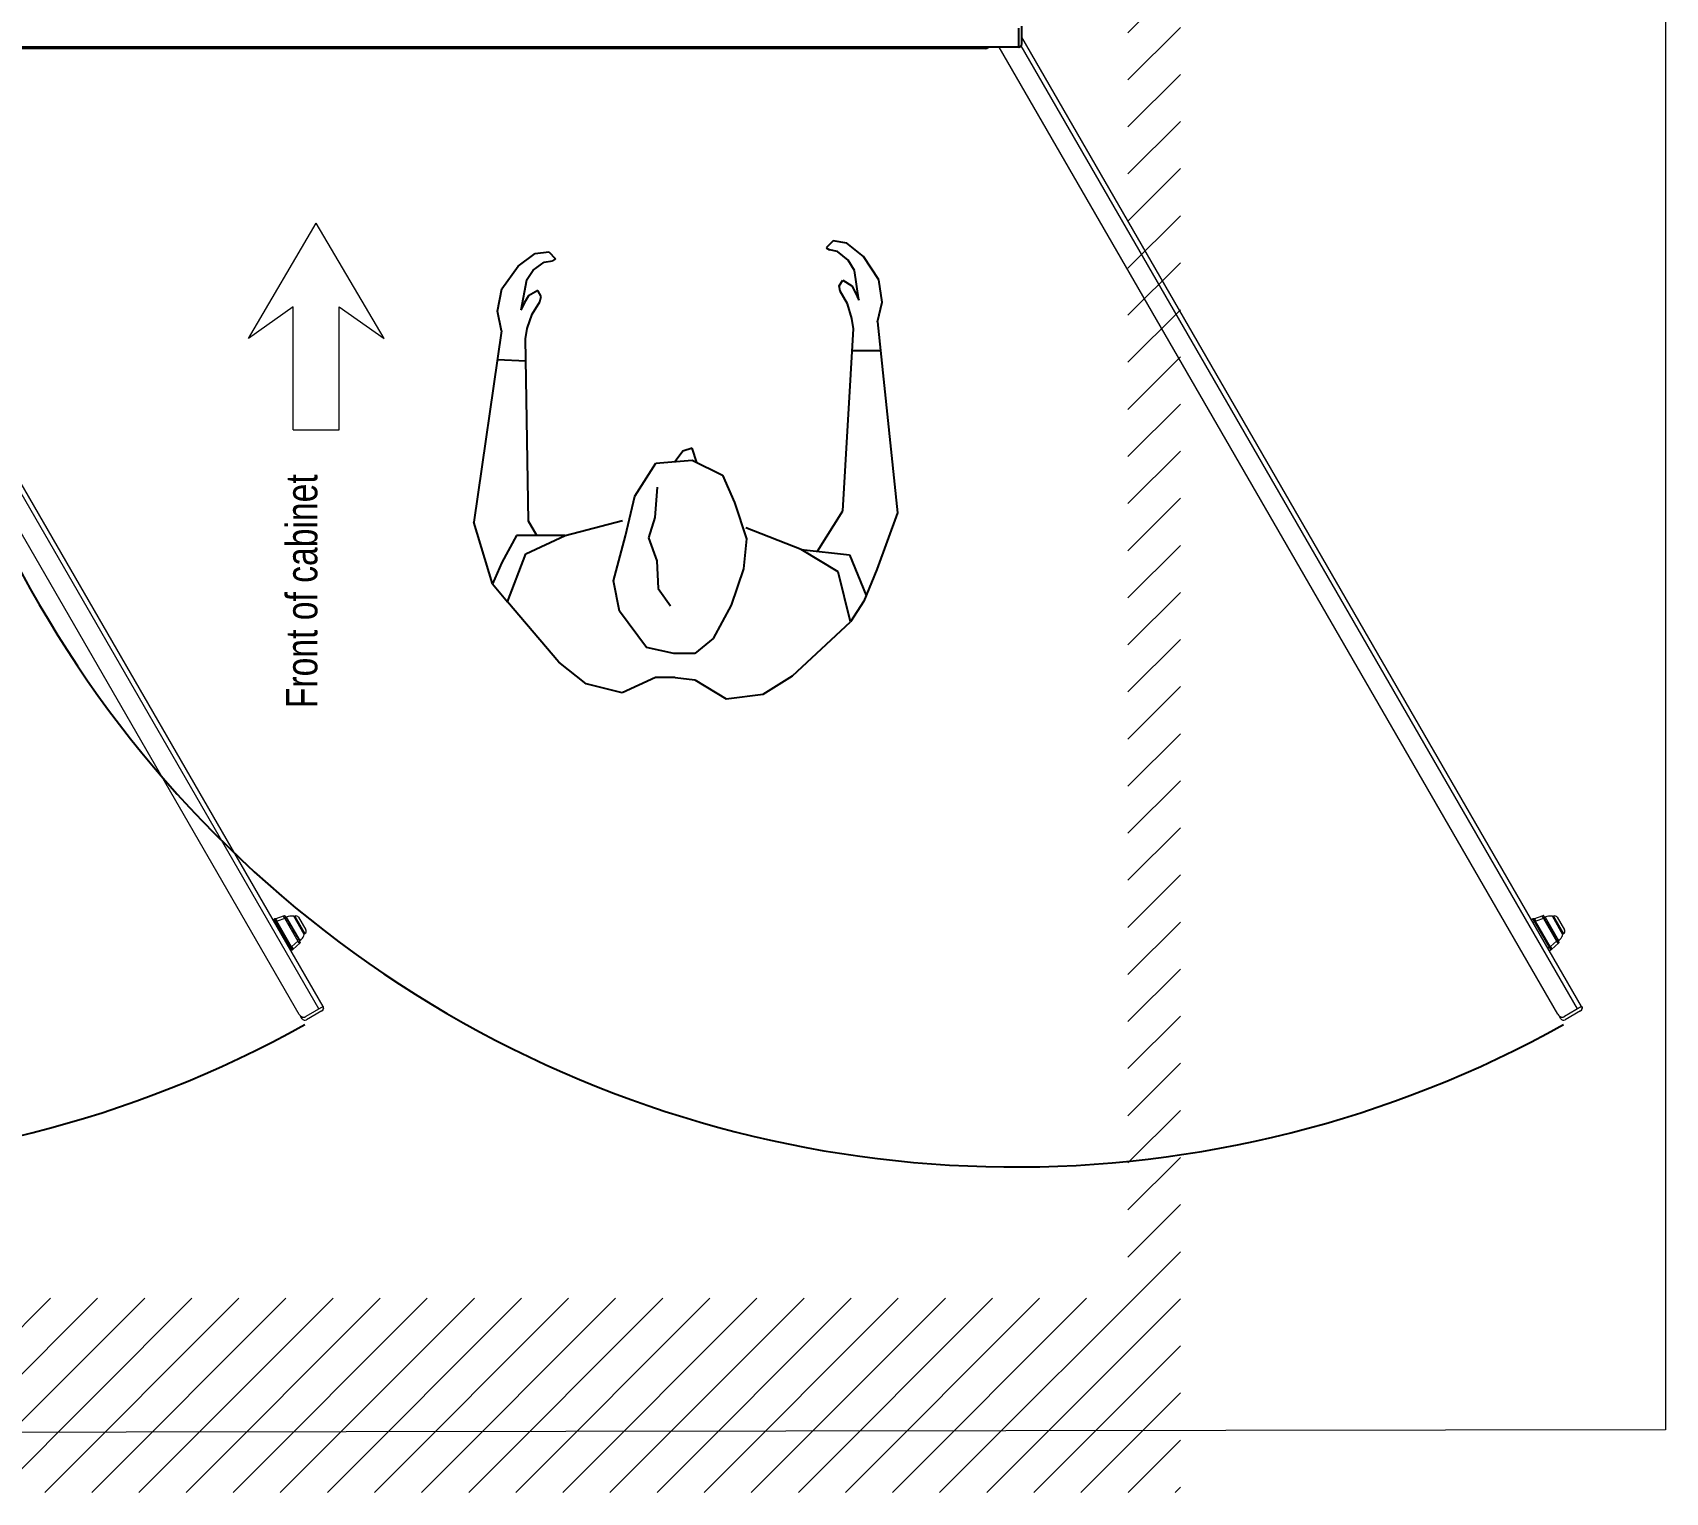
# Model space of a CAD drawing. Header units: inches. Extents: x -4705 to 38647, y 7098 to 31800.
# Drawn here: x 17373 to 18929, y 26489 to 27881 of the extents above; entities that cross this region are included whole.
import ezdxf
from ezdxf.enums import TextEntityAlignment as Align

# ---------------------------------------------------------------- set-up
doc = ezdxf.new("R2010")
doc.units = ezdxf.units.IN
doc.header["$LTSCALE"] = 10
doc.header["$MEASUREMENT"] = 0
doc.layers.get('0').update_dxf_attribs({"lineweight": 0})
doc.layers.add('00_COMPONENTS', color=7, linetype='Continuous', lineweight=0)
for name, color, linetype in [('DIM', 7, 'Continuous'), ('E-NO', 7, 'Continuous'), ('L1', 4, 'Continuous')]:
    doc.layers.add(name, color=color, linetype=linetype)
doc.styles.add('DWGTransNewTextStyle', font='SourceHanSansCN-Normal.ttf')

# ---------------------------------------------------------------- blocks, each defined once
blk = doc.blocks.new('xc-pcs-01')
at = {"color": 7, "linetype": 'Continuous'}
for p, q in [((897.4, 840), (880.4, 840)), ((900.4, 837), (882.4, 837)), ((900.4, 837), (900.4, -237)), ((901.7, 805), (901.7, -203))]:
    blk.add_line(p, q, dxfattribs=at)
for centre, radius, start, end in [((897.4, 837), 3, 0.0002, 90), ((897.5, 837.2), 2.78, 61.7793, 70.4918), ((897.4, 837.1), 2.89, 57.5427, 61.8073), ((897.4, 837), 3.02, 46.7291, 57.4952), ((897.3, 836.9), 3.17, 35.2295, 46.7481), ((897.3, 836.9), 3.17, 24.7374, 35.2636), ((896.7, 805), 5, 0, 42.178)]:
    blk.add_arc(centre, radius, start, end, dxfattribs=at)
blk.add_open_spline([(900.4, 837), (900.4, 837.2), (900.4, 837.6), (900.2, 838), (900.1, 838.2)], degree=3, knots=[0, 0, 0, 0, 0.500028, 1, 1, 1, 1], dxfattribs=at)
at = {"layer": '00_COMPONENTS', "color": 7, "linetype": 'Continuous'}
for p, q in [((1815.4, 1373.7), (890.9, 840)), ((1817.6, 1369.8), (899.1, 839.5)), ((1729.2, 1347), (1745.7, 1356.5)), ((1746.8, 1355.9), (1729.2, 1345.8)), ((1730.1, 1350.4), (1742.3, 1357.4)), ((1746.2, 1355.6), (1745.7, 1356.5)), ((1822.7, 1351), (900.4, 818.5)), ((1729.2, 1347), (1729.7, 1346.1)), ((1730, 1338.8), (1752.2, 1351.6)), ((1731.3, 1337.5), (1752.9, 1349.9)), ((1731.5, 1337.2), (1753, 1349.7)), ((1732, 1327.2), (1761.5, 1344.2)), ((1758.2, 1343.7), (1734, 1329.7)), ((1737.3, 1342.2), (1737.2, 1342.2)), ((1737.5, 1342.4), (1737.3, 1342.2)), ((1737.7, 1342.5), (1737.5, 1342.4)), ((1745.5, 1347), (1745.3, 1346.9)), ((1745.8, 1347.1), (1745.5, 1347)), ((1745.8, 1347.2), (1745.8, 1347.1)), ((1751.1, 1353.1), (1751, 1353.2)), ((1751, 1353.2), (1751, 1353.2)), ((1751.8, 1352.1), (1751.1, 1353.1)), ((1751.1, 1353.1), (1751.1, 1353.1)), ((1752.2, 1351.6), (1751.8, 1352.1)), ((1752.6, 1351.3), (1752.6, 1351.3)), ((1753.9, 1352.1), (1752.8, 1351.4)), ((1752.9, 1349.9), (1753, 1349.7)), ((1758, 1344.1), (1753, 1349.7)), ((1754, 1352), (1753.9, 1352.1)), ((1754.3, 1351.8), (1754, 1352)), ((1754.7, 1351.3), (1754.3, 1351.8)), ((1754.6, 1352), (1760.9, 1345)), ((1758, 1344.1), (1759.5, 1341.5)), ((1761.3, 1344.5), (1762.1, 1343)), ((1731.6, 1328), (1728.6, 1337.1)), ((1728.9, 1337.7), (1730.2, 1338.4)), ((1728.9, 1337.7), (1729, 1337.2)), ((1729, 1337.2), (1729.1, 1337)), ((1729.1, 1337), (1729.2, 1336.6)), ((1731.5, 1337.2), (1731.3, 1337.5)), ((1731.5, 1337.2), (1733.8, 1330.1)), ((1731.8, 1327.5), (1732.7, 1326)), ((1735.3, 1327.5), (1733.8, 1330.1))]:
    blk.add_line(p, q, dxfattribs=at)
at = {"layer": '00_COMPONENTS', "color": 0, "linetype": 'Continuous'}
for p, q in [((1815.4, 1373.7), (1824.9, 1357.2)), ((1819.5, 1372.6), (1828, 1357.9)), ((1826.9, 1353.8), (1824.3, 1352.4))]:
    blk.add_line(p, q, dxfattribs=at)
for centre, radius, start, end in [((1816.9, 1371.1), 3, 30, 120), ((1816.9, 1371.2), 2.96, 30.059, 39.9935), ((1821.6, 1355.4), 3.79, 16.3906, 29.9467), ((1821.7, 1355.4), 3.76, 19.301, 29.9448), ((1821.5, 1355.3), 3.9, 9.7044, 19.3044), ((1820.8, 1355.4), 4.63, 344.1322, 346.9207), ((1820.8, 1355.4), 4.62, 340.8816, 346.2443), ((1820.9, 1355.3), 4.51, 346.9115, 351.8943), ((1821, 1355.3), 4.47, 346.2427, 351.9156), ((1821.5, 1355.3), 3.95, 4.4715, 9.7124), ((1821.4, 1355.3), 4.05, 359.3943, 4.4539), ((1821.2, 1355.3), 4.26, 351.9032, 359.3703), ((1821.1, 1355.3), 4.31, 351.8783, 358.9832), ((1825.4, 1356.4), 3, 300, 30), ((1820.6, 1355.4), 4.83, 331.8944, 339.2571), ((1820.7, 1355.4), 4.72, 339.2659, 344.1254)]:
    blk.add_arc(centre, radius, start, end, dxfattribs=at)
at = {"layer": '00_COMPONENTS', "color": 7, "linetype": 'Continuous'}
for centre, radius, start, end in [((1743.5, 1355.2), 2.5, 30, 120), ((1742, 1343.8), 13, 46.3491, 68.5939), ((1731.4, 1348.2), 2.5, 120, 210), ((1742, 1343.8), 13, 171.4061, 202.8888), ((1745.6, 1347.8), 18, 210, 211.2518), ((1584.4, 1619.7), 316.8, 298.0957, 298.8357), ((1619.8, 1555.5), 243.4, 298.9628, 301.0371), ((1563.7, 1647.8), 351.5, 301.2009, 301.8679), ((1742, 1343.8), 13, 37.1112, 46.1252), ((1791.2, 1374.1), 45, 210.003, 210.5275), ((1736.8, 1342.7), 18, 28.7534, 30), ((1767.5, 1326), 29.4, 120.4931, 120.7283), ((1763.2, 1333.4), 20.8, 120.0107, 120.5126), ((1754.2, 1351.7), 0.5, 41.9983, 120.0028), ((1758.7, 1343), 3, 30, 42.0002), ((1729.1, 1337.2), 0.5, 120.0843, 197.9996), ((1740.7, 1319.9), 21.2, 119.5204, 119.9834), ((1734.4, 1329), 3, 198.0006, 210)]:
    blk.add_arc(centre, radius, start, end, dxfattribs=at)
at = {"layer": '00_COMPONENTS', "color": 0, "linetype": 'Continuous'}
for points in [[(1815.4, 1373.7), (1815.9, 1374), (1816.4, 1374.2), (1816.9, 1374.1)], [(1816.9, 1374.1), (1817.4, 1374.1), (1818, 1374), (1818.4, 1373.7)], [(1818.4, 1373.7), (1818.7, 1373.6), (1819, 1373.3), (1819.2, 1373.1)], [(1822.7, 1351), (1823.3, 1351.3), (1823.9, 1351.8), (1824.3, 1352.3)], [(1824.3, 1352.3), (1824.7, 1352.8), (1825, 1353.3), (1825.2, 1353.9)]]:
    blk.add_open_spline(points, degree=3, dxfattribs=at)
at = {"layer": '00_COMPONENTS', "color": 7, "linetype": 'Continuous'}
for points, knots in [([(1733.6, 1340.3), (1732.9, 1339.9), (1731.8, 1339.3), (1730.7, 1338.7), (1730.2, 1338.4)], [0, 0, 0, 0, 0.590925, 1, 1, 1, 1]), ([(1751.8, 1350.9), (1751.7, 1350.8), (1750.8, 1350.3), (1750, 1349.7), (1749.3, 1349.3)], [0, 0, 0, 0, 0.209192, 1, 1, 1, 1]), ([(1752.5, 1351.3), (1752.4, 1351.3), (1752.2, 1351.1), (1752, 1351), (1751.8, 1350.9)], [0, 0, 0, 0, 0.224606, 1, 1, 1, 1]), ([(1752.9, 1349.9), (1753.1, 1350.1), (1753.5, 1350.3), (1754, 1350.6), (1754.3, 1350.8), (1754.5, 1351), (1754.6, 1351.1), (1754.7, 1351.2), (1754.7, 1351.3), (1754.7, 1351.3)], [0, 0, 0, 0, 0.405653, 0.581876, 0.730172, 0.845183, 0.925317, 0.973399, 1, 1, 1, 1]), ([(1753, 1349.7), (1753.2, 1349.8), (1753.5, 1350), (1753.9, 1350.2), (1754.3, 1350.5), (1754.7, 1350.7), (1754.9, 1350.9), (1755.1, 1351.1), (1755.2, 1351.1), (1755.2, 1351.2), (1755.3, 1351.2), (1755.3, 1351.2), (1755.3, 1351.2)], [0, 0, 0, 0, 0.207308, 0.404427, 0.581451, 0.731113, 0.848919, 0.932691, 0.961732, 0.982319, 0.994734, 1, 1, 1, 1]), ([(1755.3, 1351.2), (1755.2, 1351.3), (1755, 1351.4), (1754.8, 1351.4), (1754.7, 1351.3)], [0, 0, 0, 0, 0.49887, 1, 1, 1, 1]), ([(1760.9, 1345), (1760.7, 1345.2), (1760, 1345.2), (1759.3, 1344.9), (1758.7, 1344.6), (1758.3, 1344.3), (1758, 1344.1)], [0, 0, 0, 0, 0.365167, 0.50457, 0.659465, 1, 1, 1, 1]), ([(1758, 1344.1), (1758.4, 1344.3), (1759.2, 1344.6), (1760, 1344.8), (1760.4, 1344.8)], [0, 0, 0, 0, 0.547352, 1, 1, 1, 1]), ([(1760.1, 1344.5), (1759.8, 1344.4), (1759.2, 1344.2), (1758.5, 1343.9), (1758.2, 1343.7)], [0, 0, 0, 0, 0.471595, 1, 1, 1, 1]), ([(1760.7, 1344.5), (1760.7, 1344.5), (1760.5, 1344.5), (1760.3, 1344.5), (1760.1, 1344.5)], [0, 0, 0, 0, 0.230062, 1, 1, 1, 1]), ([(1760.4, 1344.8), (1760.6, 1344.8), (1760.9, 1344.8), (1761.2, 1344.6), (1761.3, 1344.5)], [0, 0, 0, 0, 0.569557, 1, 1, 1, 1]), ([(1761.5, 1344.2), (1761.4, 1344.3), (1761.2, 1344.4), (1760.9, 1344.5), (1760.7, 1344.5)], [0, 0, 0, 0, 0.440346, 1, 1, 1, 1]), ([(1729.2, 1336.6), (1729.1, 1336.6), (1729, 1336.4), (1728.9, 1336.1), (1729, 1336)], [0, 0, 0, 0, 0.501065, 1, 1, 1, 1]), ([(1731.5, 1337.2), (1731.3, 1337.1), (1731, 1337), (1730.5, 1336.7), (1730.1, 1336.5), (1729.7, 1336.3), (1729.4, 1336.2), (1729.2, 1336.1), (1729.1, 1336.1), (1729, 1336), (1729, 1336), (1729, 1336), (1729, 1336)], [0, 0, 0, 0, 0.207296, 0.4044, 0.581427, 0.731094, 0.848907, 0.932688, 0.961731, 0.982318, 0.994733, 1, 1, 1, 1]), ([(1731.3, 1337.5), (1731.1, 1337.3), (1730.7, 1337.1), (1730.1, 1336.9), (1729.8, 1336.7), (1729.6, 1336.6), (1729.4, 1336.6), (1729.3, 1336.6), (1729.2, 1336.6), (1729.2, 1336.6)], [0, 0, 0, 0, 0.406068, 0.582466, 0.730737, 0.845568, 0.925462, 0.973518, 1, 1, 1, 1]), ([(1733.8, 1330.1), (1733.5, 1329.9), (1733, 1329.7), (1732.4, 1329.4), (1731.9, 1328.9), (1731.5, 1328.4), (1731.6, 1328)], [0, 0, 0, 0, 0.340536, 0.49543, 0.634833, 1, 1, 1, 1]), ([(1733.8, 1330.1), (1733.3, 1329.8), (1732.6, 1329.3), (1732, 1328.5), (1731.8, 1328), (1731.8, 1327.9)], [0, 0, 0, 0, 0.5828, 0.818726, 1, 1, 1, 1]), ([(1731.8, 1327.9), (1731.8, 1327.8), (1731.8, 1327.7), (1731.8, 1327.5), (1731.8, 1327.5)], [0, 0, 0, 0, 0.272834, 1, 1, 1, 1]), ([(1732.1, 1328), (1732, 1327.8), (1731.9, 1327.6), (1732, 1327.3), (1732, 1327.2)], [0, 0, 0, 0, 0.559599, 1, 1, 1, 1]), ([(1734, 1329.7), (1733.6, 1329.5), (1733, 1329.1), (1732.4, 1328.5), (1732.1, 1328.1), (1732.1, 1328)], [0, 0, 0, 0, 0.553674, 0.795711, 1, 1, 1, 1])]:
    blk.add_open_spline(points, degree=3, knots=knots, dxfattribs=at)
blk = doc.blocks.new('pcs01')
at = {"layer": 'DIM', "color": 5}
blk.add_arc((-893.4, -233.5), 1074.9, 90.3786, 209.1122, dxfattribs=at)
at = {"layer": 'DIM', "color": 0, "rotation": 180}
blk.add_blockref('xc-pcs-01', (0, 600), dxfattribs=at)
blk = doc.blocks.new('A$C5128317A')
at = {"color": 4}
for p, q in [((122.4, 90.4), (90.7, 135)), ((90.7, 135), (205.5, 67.5)), ((0, 90.4), (122.4, 90.4)), ((0, 90.4), (0, 44.7)), ((90.7, 0), (205.5, 67.5)), ((0, 44.7), (122.4, 44.7)), ((122.4, 44.7), (90.7, 0))]:
    blk.add_line(p, q, dxfattribs=at)
blk = doc.blocks.new('MAN')
for p, q in [((-3.113, 7.468), (-5.189, 7.058)), ((-1.27, 6.522), (-3.113, 7.468)), ((0.957, 6.544), (2.781, 7.527)), ((2.781, 7.527), (4.865, 7.158)), ((-5.189, 7.058), (-6.779, 5.923)), ((-0.156, 6.47), (-1.27, 6.522)), ((-0.156, 6.47), (0.957, 6.544)), ((4.865, 7.158), (6.477, 6.054)), ((-6.779, 5.923), (-9.849, 2.643)), ((6.477, 6.054), (9.612, 2.836)), ((-2.138, 4.108), (-1.17, 5.033)), ((-1.17, 5.033), (0.024, 5.113)), ((0.024, 5.113), (1.59, 4.879)), ((1.59, 4.879), (3.259, 2.932)), ((-3.037, 2.158), (-2.138, 4.108)), ((3.259, 2.932), (3.711, 1.242)), ((9.612, 2.836), (8.77, 0.042)), ((10.537, 1.869), (9.612, 2.836)), ((-10.513, 1.416), (-9.849, 2.643)), ((-9.849, 2.643), (-8.952, -0.133)), ((-3.587, 0.062), (-3.037, 2.158)), ((1.154, 1.499), (0.388, 2.439)), ((10.099, 0.64), (10.537, 1.869)), ((10.537, 1.869), (11.83, -1.548)), ((-11.122, -0.41), (-10.513, 1.416)), ((-9.519, -1.135), (-10.618, 1.101)), ((1.335, -0.063), (1.154, 1.499)), ((3.711, 1.242), (3.207, -1.36)), ((-3.641, -1.649), (-3.587, 0.062)), ((8.77, 0.042), (6.62, -1.131)), ((9.357, -0.948), (10.099, 0.64)), ((-12.078, -3.697), (-11.122, -0.41)), ((-8.952, -0.133), (-6.779, -1.264)), ((1.899, -1.323), (1.335, -0.063)), ((-6.779, -1.264), (-9.519, -1.135)), ((-7.707, -1.22), (-8.982, -3.597)), ((-6.779, -1.264), (-3.572, -2.274)), ((-2.817, -3.653), (-3.641, -1.649)), ((1.61, -2.496), (1.899, -1.323)), ((3.207, -1.36), (2.838, -3.625)), ((6.62, -1.131), (3.433, -2.205)), ((6.62, -1.131), (9.357, -0.948)), ((8.209, -1.025), (8.735, -1.811)), ((8.735, -1.811), (9.624, -12.104)), ((10.999, -12.465), (11.83, -1.548)), ((1.604, -4.221), (1.61, -2.496)), ((-10.206, -14.421), (-12.078, -3.697)), ((-8.982, -3.597), (-8.873, -13.929)), ((-2.038, -5.151), (-2.817, -3.653)), ((2.838, -3.625), (1.769, -5.575)), ((-0.268, -5.893), (-2.038, -5.151)), ((-0.544, -5.777), (-0.223, -6.568)), ((1.769, -5.575), (-0.268, -5.893)), ((-0.223, -6.568), (0.284, -6.365)), ((0.284, -6.365), (0.68, -5.745)), ((11.124, -10.818), (9.516, -10.851)), ((-10.49, -12.793), (-8.887, -12.671)), ((9.563, -12.691), (9.34, -13.52)), ((9.624, -12.104), (9.563, -12.691)), ((10.999, -12.465), (11.305, -13.564)), ((9.34, -13.52), (8.948, -14.254)), ((9.782, -15.414), (9.989, -13.709)), ((9.811, -14.142), (9.989, -13.709)), ((11.305, -13.564), (11.145, -14.832)), ((-10.206, -14.421), (-10.405, -15.544)), ((-8.873, -13.929), (-8.756, -14.507)), ((-8.756, -14.507), (-8.453, -15.31)), ((8.948, -14.254), (8.889, -14.555)), ((8.889, -14.555), (9.107, -14.878)), ((9.107, -14.878), (9.609, -14.539)), ((9.609, -14.539), (9.811, -14.142)), ((-10.405, -15.544), (-10.123, -16.79)), ((-9.081, -15.561), (-8.71, -17.238)), ((-8.862, -15.975), (-9.081, -15.561)), ((-8.453, -15.31), (-7.992, -16.003)), ((9.782, -15.414), (9.449, -16.004)), ((11.145, -14.832), (10.318, -16.187)), ((-8.623, -16.35), (-8.862, -15.975)), ((-8.091, -16.639), (-8.623, -16.35)), ((-7.905, -16.296), (-8.091, -16.639)), ((-7.992, -16.003), (-7.905, -16.296)), ((8.221, -16.73), (8.397, -16.609)), ((8.852, -16.511), (8.397, -16.609)), ((9.449, -16.004), (8.852, -16.511)), ((10.318, -16.187), (9.389, -16.958)), ((-10.123, -16.79), (-9.17, -18.059)), ((-8.71, -17.238), (-8.322, -17.793)), ((8.623, -17.112), (8.221, -16.73)), ((9.389, -16.958), (8.623, -17.112)), ((-9.17, -18.059), (-8.17, -18.737)), ((-8.322, -17.793), (-7.679, -18.24)), ((-7.679, -18.24), (-7.216, -18.293)), ((-7.393, -18.816), (-7.03, -18.397)), ((-7.03, -18.397), (-7.216, -18.293)), ((-8.17, -18.737), (-7.393, -18.816))]:
    blk.add_line(p, q)

msp = doc.modelspace()

# ---------------------------------------------------------------- hatches: boundary and pattern name
h = msp.add_hatch()
h.set_pattern_fill('ANSI31', scale=10)
h.set_pattern_definition([(45, (9921.96, 30655.774), (-22.45064, 22.45064), [])])
h.paths.add_polyline_path([(16966.883, 28773.686), (18416.883, 28773.686), (18416.883, 26673.686), (16966.883, 26673.686)], flags=16)
h.paths.add_polyline_path([(16916.883, 28823.686), (18466.883, 28823.686), (18466.883, 26488.648), (16916.883, 26488.648)])

# ---------------------------------------------------------------- linework, layer by layer
at = {"color": 0, "ltscale": 50}
msp.add_lwpolyline([(14945.5, 29500.15), (18929.239, 29506.102), (18929.239, 26548.114), (14945.5, 26542.161)], close=True, dxfattribs=at)
at = {"layer": '00_COMPONENTS', "color": 7, "linetype": 'Continuous'}
for p, q in [((17626.755, 26944.444), (17094.25, 27866.769)), ((17645.608, 26949.555), (17115.266, 27868.133)), ((17649.505, 26951.805), (17115.76, 27876.279)), ((17603.787, 27035.608), (17612.825, 27038.545)), ((17612.76, 27038.107), (17612.38, 27037.984)), ((17612.966, 27038.174), (17612.76, 27038.107)), ((17613.412, 27038.32), (17612.966, 27038.174)), ((17613.412, 27038.32), (17614.208, 27036.942)), ((17614.544, 27037.16), (17627.362, 27014.959)), ((17631.703, 27020.439), (17621.542, 27038.038)), ((17622.739, 27037.966), (17621.873, 27037.466)), ((17622.739, 27037.966), (17632.239, 27021.511)), ((17603.214, 27035.353), (17601.755, 27034.511)), ((17602.911, 27035.178), (17619.911, 27005.733)), ((17603.255, 27031.913), (17605.812, 27033.389)), ((17619.509, 27008.965), (17605.509, 27033.214)), ((17612.983, 27035.719), (17605.812, 27033.389)), ((17612.983, 27035.719), (17613.229, 27035.861)), ((17612.983, 27035.719), (17625.415, 27014.186)), ((17613.229, 27035.861), (17625.662, 27014.328)), ((17617.998, 27029.93), (17617.973, 27029.975)), ((17618.138, 27029.675), (17617.998, 27029.93)), ((17618.242, 27029.488), (17618.138, 27029.675)), ((17622.753, 27021.683), (17622.648, 27021.856)), ((17622.909, 27021.424), (17622.753, 27021.683)), ((17626.154, 27037.05), (17633.154, 27024.926)), ((17631.373, 27021.011), (17632.239, 27021.511)), ((17619.812, 27009.14), (17617.255, 27007.664)), ((17619.812, 27009.14), (17625.415, 27014.186)), ((17627.783, 27012.636), (17620.721, 27006.277)), ((17622.936, 27021.378), (17622.909, 27021.424)), ((17625.662, 27014.328), (17625.415, 27014.186)), ((17627.076, 27012.53), (17627.528, 27012.938)), ((17627.087, 27014.635), (17627.097, 27014.617)), ((17627.882, 27013.257), (17627.202, 27014.435)), ((17627.362, 27014.959), (17627.871, 27015.345)), ((17627.528, 27012.938), (17627.792, 27013.178)), ((17627.792, 27013.178), (17627.882, 27013.257)), ((17627.871, 27015.345), (17628.814, 27016.064)), ((17628.814, 27016.064), (17628.872, 27016.108)), ((17628.872, 27016.108), (17628.925, 27016.148)), ((17628.925, 27016.148), (17629.006, 27016.21)), ((17620.214, 27005.908), (17618.755, 27005.066))]:
    msp.add_line(p, q, dxfattribs=at)
at = {"layer": '00_COMPONENTS', "color": 0, "linetype": 'Continuous'}
for p, q in [((17649.505, 26951.805), (17633.005, 26942.279)), ((17648.407, 26947.707), (17633.684, 26939.207)), ((17629.586, 26940.305), (17628.112, 26942.859))]:
    msp.add_line(p, q, dxfattribs=at)
at = {"layer": '00_COMPONENTS', "color": 7, "linetype": 'Continuous'}
for centre, radius, start, end in [((17612.979, 27038.069), 0.5, 30.084289, 107.999571), ((17595.691, 27026.525), 21.244, 29.520405, 29.983405), ((17623.544, 27021.572), 18, 120.00002, 121.251755), ((17619.6, 27025.184), 13, 81.40613, 112.888799), ((17623.989, 27035.8), 2.5, 30, 120), ((17604.714, 27032.755), 3, 108.000575, 120), ((17895.506, 27182.776), 316.817, 208.09565, 208.835663), ((17831.21, 27147.357), 243.41, 208.96277, 211.03713), ((17630.989, 27023.676), 2.5, 300, 30), ((17618.714, 27008.506), 3, 300, 312.000191), ((17923.568, 27203.454), 351.469, 211.200896, 211.867859), ((17649.875, 26975.968), 45.023, 120.002981, 120.527462), ((17601.739, 26999.652), 29.443, 30.493134, 30.728302), ((17618.444, 27030.405), 18, 298.753386, 299.999965), ((17609.167, 27004.018), 20.827, 30.010651, 30.51259), ((17619.6, 27025.184), 13, 307.111169, 316.125166), ((17627.449, 27013.007), 0.5, 311.998343, 30.002794), ((17619.6, 27025.184), 13, 316.34905, 338.59387)]:
    msp.add_arc(centre, radius, start, end, dxfattribs=at)
at = {"layer": '00_COMPONENTS', "color": 0, "linetype": 'Continuous'}
for centre, radius, start, end in [((17646.907, 26950.305), 3, 300, 30), ((17646.924, 26950.27), 2.961, 300.058952, 309.99346), ((17631.198, 26946.588), 4.835, 241.894369, 249.257074), ((17631.158, 26946.484), 4.724, 249.26588, 254.125417), ((17632.184, 26941.805), 3, 210, 300), ((17631.134, 26946.382), 4.62, 250.881559, 256.244338), ((17631.131, 26946.393), 4.629, 254.132161, 256.920707), ((17631.098, 26946.232), 4.466, 256.242689, 261.915649), ((17631.106, 26946.282), 4.515, 256.911455, 261.894251), ((17631.079, 26946.081), 4.312, 261.878336, 268.9832), ((17631.069, 26946.026), 4.258, 261.903239, 269.370275), ((17631.065, 26945.814), 4.046, 269.394283, 274.453851), ((17631.071, 26945.722), 3.954, 274.471472, 279.712405), ((17631.08, 26945.671), 3.903, 279.704376, 289.304377), ((17631.112, 26945.565), 3.793, 286.390609, 299.946735), ((17631.127, 26945.538), 3.761, 289.301027, 299.944816)]:
    msp.add_arc(centre, radius, start, end, dxfattribs=at)
at = {"layer": '00_COMPONENTS', "color": 7, "linetype": 'Continuous'}
for points, knots in [([(17612.983, 27035.719), (17612.892, 27035.887), (17612.716, 27036.217), (17612.47, 27036.693), (17612.253, 27037.125), (17612.075, 27037.495), (17611.94, 27037.789), (17611.857, 27037.986), (17611.814, 27038.1), (17611.797, 27038.157), (17611.789, 27038.188), (17611.791, 27038.209), (17611.796, 27038.21)], [0, 0, 0, 0, 0.20729576, 0.40440034, 0.5814274, 0.73109417, 0.84890673, 0.93268805, 0.96173132, 0.98231803, 0.99473313, 1, 1, 1, 1]), ([(17612.381, 27037.984), (17612.325, 27038.08), (17612.143, 27038.239), (17611.901, 27038.245), (17611.796, 27038.21)], [0, 0, 0, 0, 0.50106509, 1, 1, 1, 1]), ([(17613.229, 27035.861), (17613.072, 27036.135), (17612.857, 27036.533), (17612.613, 27037.047), (17612.48, 27037.361), (17612.389, 27037.612), (17612.346, 27037.796), (17612.332, 27037.916), (17612.362, 27037.975), (17612.38, 27037.984)], [0, 0, 0, 0, 0.40606766, 0.58246649, 0.73073729, 0.84556756, 0.925462, 0.97351842, 1, 1, 1, 1]), ([(17603.721, 27035.119), (17603.58, 27035.188), (17603.312, 27035.286), (17603.017, 27035.24), (17602.911, 27035.178)], [0, 0, 0, 0, 0.55959857, 1, 1, 1, 1]), ([(17603.627, 27035.422), (17603.588, 27035.427), (17603.448, 27035.437), (17603.303, 27035.404), (17603.214, 27035.353)], [0, 0, 0, 0, 0.27283414, 1, 1, 1, 1]), ([(17605.812, 27033.389), (17605.515, 27033.903), (17605.01, 27034.588), (17604.211, 27035.224), (17603.809, 27035.398), (17603.627, 27035.422)], [0, 0, 0, 0, 0.58279997, 0.81872619, 1, 1, 1, 1]), ([(17605.509, 27033.214), (17605.265, 27033.636), (17604.853, 27034.214), (17604.212, 27034.82), (17603.882, 27035.041), (17603.721, 27035.119)], [0, 0, 0, 0, 0.55367412, 0.79571072, 1, 1, 1, 1]), ([(17605.812, 27033.389), (17605.689, 27033.725), (17605.476, 27034.201), (17605.116, 27034.771), (17604.707, 27035.299), (17604.152, 27035.727), (17603.787, 27035.608)], [0, 0, 0, 0, 0.34053551, 0.49543018, 0.63483286, 1, 1, 1, 1]), ([(17616.022, 27033.573), (17615.661, 27034.247), (17615.052, 27035.391), (17614.439, 27036.532), (17614.177, 27036.993)], [0, 0, 0, 0, 0.59092522, 1, 1, 1, 1]), ([(17620.232, 27007.056), (17620.181, 27007.375), (17619.987, 27008.035), (17619.689, 27008.653), (17619.509, 27008.965)], [0, 0, 0, 0, 0.47159479, 1, 1, 1, 1]), ([(17619.812, 27009.14), (17620.04, 27008.745), (17620.39, 27007.984), (17620.574, 27007.154), (17620.573, 27006.777)], [0, 0, 0, 0, 0.5473518, 1, 1, 1, 1]), ([(17620.721, 27006.277), (17621.006, 27006.534), (17620.914, 27007.229), (17620.661, 27007.847), (17620.347, 27008.444), (17620.041, 27008.866), (17619.812, 27009.14)], [0, 0, 0, 0, 0.36516711, 0.50456982, 0.65946451, 1, 1, 1, 1]), ([(17619.911, 27005.733), (17620.017, 27005.795), (17620.204, 27006.026), (17620.254, 27006.307), (17620.265, 27006.463)], [0, 0, 0, 0, 0.44034647, 1, 1, 1, 1]), ([(17620.573, 27006.777), (17620.572, 27006.592), (17620.541, 27006.262), (17620.335, 27005.978), (17620.214, 27005.908)], [0, 0, 0, 0, 0.56955694, 1, 1, 1, 1]), ([(17620.265, 27006.463), (17620.268, 27006.508), (17620.275, 27006.707), (17620.256, 27006.905), (17620.232, 27007.056)], [0, 0, 0, 0, 0.23006212, 1, 1, 1, 1]), ([(17626.653, 27015.35), (17626.544, 27015.528), (17626.02, 27016.376), (17625.492, 27017.222), (17625.076, 27017.891)], [0, 0, 0, 0, 0.20919194, 1, 1, 1, 1]), ([(17625.415, 27014.186), (17625.516, 27014.023), (17625.713, 27013.706), (17626.002, 27013.254), (17626.268, 27012.85), (17626.499, 27012.511), (17626.686, 27012.247), (17626.815, 27012.077), (17626.893, 27011.982), (17626.934, 27011.94), (17626.956, 27011.917), (17626.976, 27011.909), (17626.979, 27011.912)], [0, 0, 0, 0, 0.2073079, 0.40442705, 0.58145062, 0.73111263, 0.84891875, 0.93269092, 0.96173239, 0.982319, 0.99473411, 1, 1, 1, 1]), ([(17625.662, 27014.328), (17625.82, 27014.055), (17626.057, 27013.669), (17626.38, 27013.202), (17626.586, 27012.929), (17626.758, 27012.724), (17626.896, 27012.594), (17626.993, 27012.522), (17627.059, 27012.518), (17627.076, 27012.53)], [0, 0, 0, 0, 0.40565323, 0.58187587, 0.73017239, 0.8451826, 0.92531717, 0.97339906, 1, 1, 1, 1]), ([(17627.049, 27014.696), (17627.019, 27014.746), (17626.889, 27014.964), (17626.756, 27015.182), (17626.653, 27015.35)], [0, 0, 0, 0, 0.22460566, 1, 1, 1, 1]), ([(17626.979, 27011.912), (17627.062, 27011.986), (17627.178, 27012.198), (17627.131, 27012.435), (17627.075, 27012.531)], [0, 0, 0, 0, 0.49887014, 1, 1, 1, 1])]:
    msp.add_open_spline(points, degree=3, knots=knots, dxfattribs=at)
at = {"layer": '00_COMPONENTS', "color": 0, "linetype": 'Continuous'}
for points in [[(17626.755, 26944.444), (17627.09, 26943.864), (17627.534, 26943.334), (17628.051, 26942.907)], [(17649.498, 26948.796), (17649.324, 26948.496), (17649.092, 26948.224), (17648.827, 26948.002)], [(17649.904, 26950.24), (17649.893, 26949.74), (17649.75, 26949.228), (17649.498, 26948.796)], [(17649.505, 26951.805), (17649.774, 26951.339), (17649.915, 26950.778), (17649.904, 26950.24)], [(17628.051, 26942.907), (17628.515, 26942.524), (17629.052, 26942.213), (17629.621, 26942.016)]]:
    msp.add_open_spline(points, degree=3, dxfattribs=at)
at = {"layer": 'DIM', "color": 5}
msp.add_arc((17109.26, 27873.802), 1074.892, 180.378632, 299.112155, dxfattribs=at)

# ---------------------------------------------------------------- block references
at = {"color": 4, "xscale": 0.9580031999999999, "yscale": 0.9580031999999999, "zscale": 0.9580031999999999, "rotation": 90}
msp.add_blockref('A$C5128317A', (17707.811, 27501.872), dxfattribs=at)
at = {"layer": 'DIM', "rotation": 90}
msp.add_blockref('pcs01', (18075.76, 28767.19), dxfattribs=at)
at = {"layer": 'L1', "color": 2, "xscale": 16.83194658532554, "yscale": 16.83194658532554, "zscale": 16.83194658532554, "rotation": 176.100226721643}
msp.add_blockref('MAN', (17990.171, 27374.367), dxfattribs=at)

# ---------------------------------------------------------------- texts
at = {"layer": 'E-NO', "color": 4, "linetype": 'Continuous', "style": 'DWGTransNewTextStyle', "width": 0.8}
msp.add_text('Front of cabinet', height=30, rotation=90, dxfattribs=at).set_placement((17629.145, 27347.912), align=Align.MIDDLE_CENTER)

doc.saveas('drawing.dxf')
